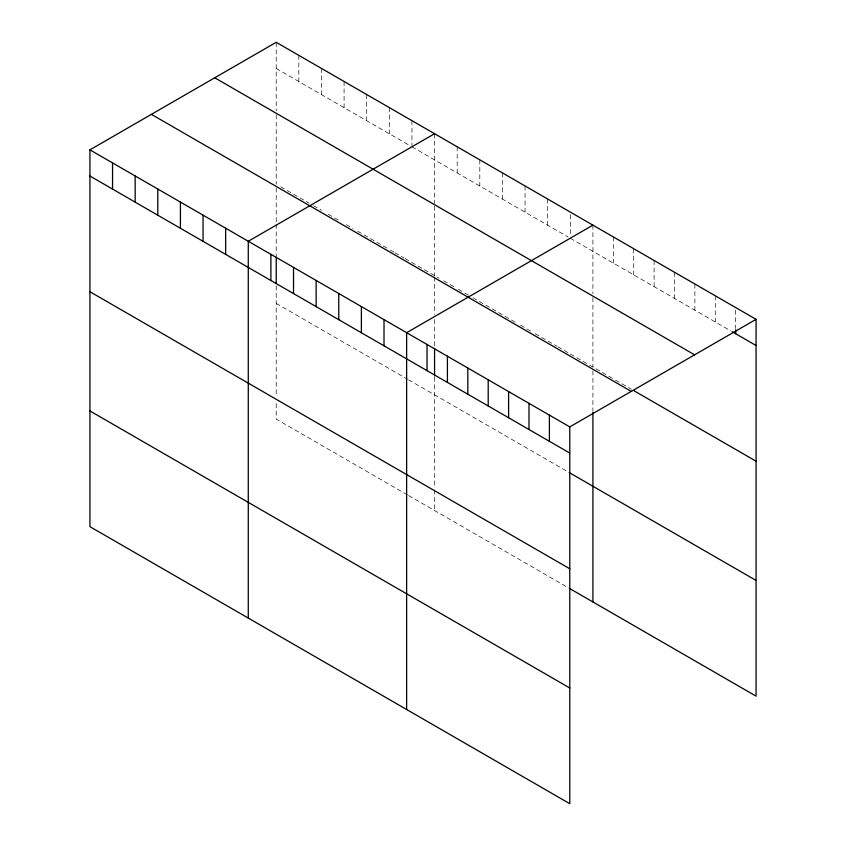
<?xml version="1.0" encoding="UTF-8"?>
<svg xmlns="http://www.w3.org/2000/svg" width="846" height="846" viewBox="0 0 846 846"><rect width="100%" height="100%" fill="white"/><g stroke="black" fill="none" stroke-linecap="round" stroke-linejoin="round"><path stroke-width="0.63" stroke-dasharray="4.23 3.17" d="M276.219 42.3L276.219 110.9M276.219 68.473L410.818 146.178M411.949 146.834L568.036 236.954M570.299 238.255L731.145 331.124M280.745 186.797L309.023 203.114M313.538 205.726L321.459 210.305M328.248 214.218L338.432 220.097M346.342 224.666L353.131 228.589M357.657 231.201L389.329 249.485M390.461 250.141L393.845 252.097M394.976 252.753L404.028 257.977M405.16 258.622L439.095 278.218M443.621 280.83L456.057 288.01M458.321 289.321L468.504 295.191M473.03 297.803L516.007 322.622M520.533 325.234L530.706 331.114M535.232 333.726L556.721 346.13M557.852 346.786L569.168 353.311M570.299 353.966L613.318 378.797M615.581 380.108L631.444 389.266M276.219 303.397L407.423 379.145M408.555 379.801L570.299 473.189M407.423 494.857L276.219 419.108L276.219 402.389M408.555 495.513L570.299 588.89M735.671 310.186L735.671 328.502M715.282 295.793L715.282 321.966M694.883 284.013L694.883 310.186M674.495 272.243L674.495 298.416M654.106 260.473L654.106 286.635M633.707 248.692L633.707 274.865M613.318 236.922L613.318 263.095M592.919 225.142L592.919 293.742M592.919 297.602L592.919 367.027M592.919 370.791L592.919 410.945M570.299 214.704L570.299 235.643M547.679 199.022L547.679 225.195M525.059 185.961L525.059 212.135M502.429 172.901L502.429 199.074M479.809 159.841L479.809 186.014M457.189 146.781L457.189 172.954M434.569 133.721L434.569 203.611M434.569 206.181L434.569 275.606M434.569 276.864L434.569 314.511M434.569 319.524L434.569 347.135M434.569 377.253L434.569 487.391M434.569 489.961L434.569 510.529M411.949 120.661L411.949 145.523M389.329 107.601L389.329 133.774M366.699 94.541L366.699 120.714M344.079 81.48L344.079 107.654M321.459 68.42L321.459 94.593M298.839 55.36L298.839 81.533M276.219 114.749L276.219 184.185M276.219 187.949L276.219 223.08M276.219 224.338L276.219 255.714M276.219 285.832L276.219 395.97"/><path stroke-width="1.27" d="M89.93 149.848L569.781 426.892L569.781 803.7L89.93 526.656L89.93 149.848L276.219 42.3L756.07 319.344L756.07 696.152L570.299 588.89M434.569 133.721L248.28 241.279L248.28 618.088M592.919 225.142L406.63 332.7L406.63 709.508M569.781 426.892L756.07 319.344M732.276 331.769L756.07 345.506M214.747 77.79L694.598 354.834M633.707 390.577L756.07 461.218M151.402 114.358L631.253 391.402M89.93 176.021L569.781 453.065M570.299 473.189L756.07 580.441M89.93 291.733L569.781 568.776M89.93 410.945L569.781 687.988M735.671 329.813L735.671 333.736M592.919 412.203L592.919 601.95M549.392 415.122L549.392 441.284M528.993 403.341L528.993 429.514M508.605 391.571L508.605 417.744M488.205 379.791L488.205 405.964M467.817 368.021L467.817 394.194M447.418 356.251L447.418 382.413M434.569 348.393L434.569 375.994M427.029 344.47L427.029 370.643M384.01 319.64L384.01 345.813M361.39 306.58L361.39 332.742M338.77 293.52L338.77 319.682M316.15 280.46L316.15 306.622M293.53 267.399L293.53 293.562M276.219 256.962L276.219 283.315M270.9 254.339L270.9 280.502M225.66 228.219L225.66 254.382M203.04 215.159L203.04 241.322M180.42 202.088L180.42 228.261M157.8 189.028L157.8 215.201M135.17 175.968L135.17 202.141M112.55 162.908L112.55 189.081"/></g></svg>
